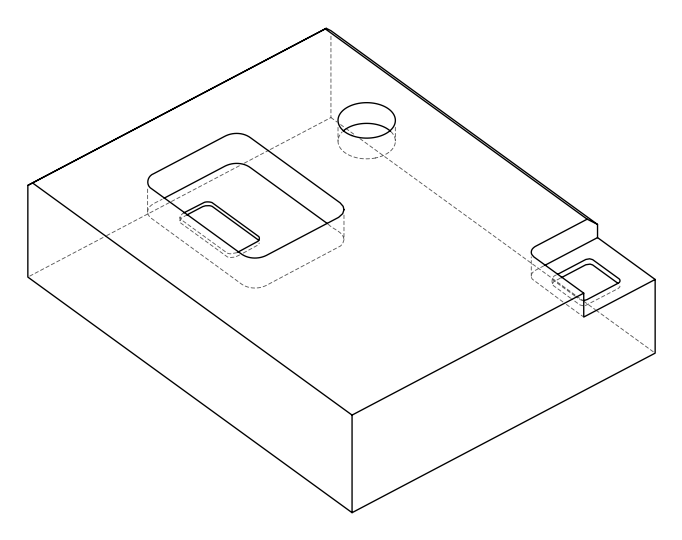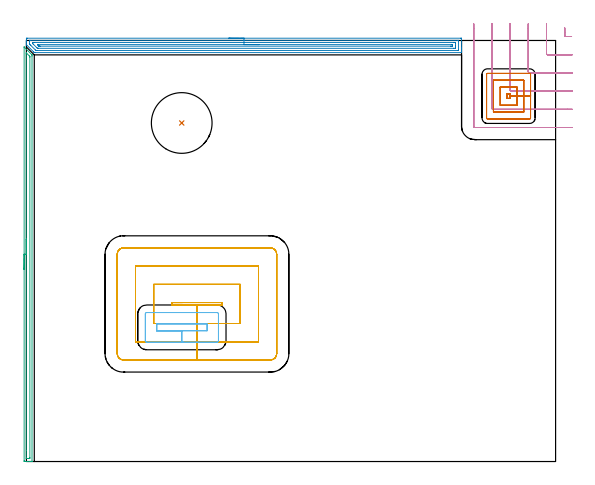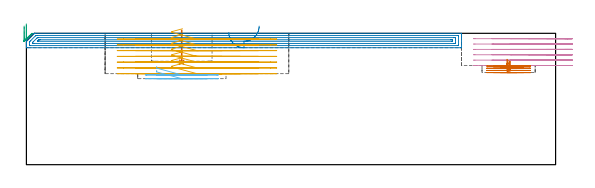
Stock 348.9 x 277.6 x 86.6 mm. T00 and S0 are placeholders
(PLAN: 7 operations, 4 tool changes, 36.6 min)
(1 INDEXABLE_INSERT_DRILL_BLIND_HOLE_FROM_SOLID | STEP1POCKET | NXT0302_035 | 0.09 min | 23403 mm3)
(2 AREA_MILL | FG_CHAMFER_SURFACE | UGT0205_001 | 9.33 min | 13206 mm3)
(3 AREA_MILL_1 | FG_CHAMFER_SURFACE_1 | UGT0205_001 | 4.52 min | 3653 mm3)
(4 MILL_CORNER_NOTCH_RECTANGULAR | CORNER_NOTCH_RECTANGULAR | UGT0201_008 | Follow Part, ap 4, ae 75% | 6.05 min | 85364 mm3)
(5 MILL_RECTANGULAR_POCKET | POCKET_RECTANGULAR_STRAIGHT | UGT0201_008 | Follow Part, ap 4, ae 75% | 13.16 min | 285958 mm3)
(6 MILL_RECTANGULAR_POCKET_1 | POCKET_RECTANGULAR_STRAIGHT_1 | NXT0201_013 | Follow Part, ap 2.5, ae 75% | 1.05 min | 5567 mm3)
(7 MILL_RECTANGULAR_POCKET_2 | POCKET_RECTANGULAR_STRAIGHT_2 | UGT0201_014 | Follow Part, ap 1.5, ae 75% | 2.44 min | 5867 mm3)
(TOOL NXT0302_035 | Index. Insert Drill 40mm [880-D4000L40-05] | D40 PA176 FL200 Z2)
(TOOL UGT0205_001 | Chamfer Mill 20 x 3 x 45 deg. | D20 FL50 Z2)
(TOOL UGT0201_008 | End Mill 16 mm | D16 FL32 Z4)
(TOOL NXT0201_013 | ENDMILL 10mm | D10 FL30 Z4)
(TOOL UGT0201_014 | End mill 6 mm | D6 FL24 Z4)
(OP 1 INDEXABLE_INSERT_DRILL_BLIND_HOLE_FROM_SOLID)
G17 G21 G94 G90
T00 M6
G54
G17 G0 G90 X102.4 Y223.2 S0 M3
G43 Z96.6 H1
G94 G81 G98 Z67.5 F250. R88.6
G80
M5
M2
(OP 2 AREA_MILL)
G17 G21 G94 G90
T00 M6
G54
G17 G0 G90 X133.45 Y279.1 S1061 M3
G43 Z96.6 H0
Z87.1
G94 G1 X133.488 Z86.228 F250.
X133.602 Z85.364
X133.791 Z84.512
X134.053 Z83.68
X134.387 Z82.874
X134.79 Z82.1
X135.258 Z81.364
X135.79 Z80.672
X136.379 Z80.029
X137.022 Z79.44
X137.714 Z78.908
X138.45 Z78.44
X139.224 Z78.037
X140.03 Z77.703
X140.862 Z77.441
X141.714 Z77.252
X142.578 Z77.138
X143.45 Z77.1
X286.29
X286.81 Y279.095 Z77.103
X286.89 Y279.092 Z77.106
X286.9 Y279.006 Z77.191
Y272.599 Z83.595
Y272.043 Z84.154
Y271.723 Z84.473
Y271.167 Z85.029
Y270.847 Z85.348
Y270.206 Z85.993
Y269.871 Z86.328
X286.897 Y269.734 Z86.459
X286.89 Y269.602 Z86.589
X286.737 Y269.6 Z86.6
X5.966
X5.198 Y269.605 Z86.591
X5.162 Y269.637 Z86.559
X4.828 Y269.971 Z86.227
X0.163 Y274.637 Z81.562
X0.017 Y274.788 Z81.411
X0.01 Y274.799 Z81.4
X0. Y275.108 Z81.091
Y275.461 Z80.738
Y276.101 Z80.093
Y277.297 Z78.899
Y277.853 Z78.341
Y278.451 Z77.744
X0.004 Y278.729 Z77.466
X0.01 Y279.092 Z77.104
X0.235 Y279.096 Z77.101
X0.61 Y279.1 Z77.1
X143.45
Y277.686 Z78.514
X284.505 Y277.685 Z78.515
X284.677 Y277.684 Z78.516
X284.852 Y277.68 Z78.52
X284.888 Y277.679 Z78.521
X284.893 Y277.655 Z78.545
X284.896 Y277.627 Z78.574
X284.899 Y277.466 Z78.734
X284.9 Y271.206 Z84.994
X284.898 Y271.103 Z85.097
X284.894 Y271.034 Z85.166
X284.89 Y271.02 Z85.18
X284.887 Y271.018 Z85.182
X284.866 Y271.016 Z85.184
X284.505 Y271.014 Z85.186
X284.334
X6.859 Y271.015 Z85.185
X6.688
X6.328 Y271.019 Z85.181
X6.242 Y271.021 Z85.179
X6.121 Y271.136 Z85.064
X5.966 Y271.285 Z84.915
X2.9 Y274.35 Z81.85
X2.395 Y274.856 Z81.344
X2.032 Y275.226 Z80.974
X2.01 Y275.252 Z80.948
X2.006 Y275.275 Z80.925
X2.002 Y275.323 Z80.877
X2.001 Y275.419 Z80.781
X2. Y275.613 Z80.587
Y277.365 Z78.835
Y277.494 Z78.706
X2.002 Y277.597 Z78.603
X2.006 Y277.666 Z78.534
X2.01 Y277.68 Z78.52
X2.013 Y277.682 Z78.518
X2.034 Y277.684 Z78.516
X2.395 Y277.686 Z78.514
X2.566
X143.45
Y276.272 Z79.928
X281.827 Y276.271 Z79.929
X282.548 Y276.27 Z79.93
X282.719 Y276.268 Z79.932
X282.883 Y276.265 Z79.935
X282.891 Y276.101 Z80.099
X282.898 Y275.927 Z80.273
X282.9 Y274.35 Z81.85
Y273.474 Z82.726
X282.899 Y273.298 Z82.902
X282.89 Y272.599 Z83.601
X282.886 Y272.435 Z83.765
X281.827 Y272.429 Z83.771
X7.924
X7.752 Y272.431 Z83.769
X7.579 Y272.435 Z83.765
X7.266 Y272.445 Z83.755
X7.106 Y272.599 Z83.601
X6.859 Y272.841 Z83.359
X4.474 Y275.226 Z80.974
X4.181 Y275.522 Z80.678
X4.041 Y275.67 Z80.53
X4.01 Y275.714 Z80.486
X4.006 Y275.806 Z80.394
X4.005 Y275.924 Z80.276
X4.008 Y276.101 Z80.099
X4.014 Y276.265 Z79.935
X5.073 Y276.271 Z79.929
X143.45 Y276.272 Z79.928
Y274.857 Z81.343
X280.417
X280.766 Y274.855 Z81.345
X280.827 Y274.854 Z81.346
X280.884 Y274.851 Z81.349
X280.89 Y274.767 Z81.433
X280.9 Y274.384 Z81.816
Y274.35 Z81.85
X280.896 Y273.929 Z82.271
X280.893 Y273.877 Z82.323
X280.891 Y273.855 Z82.345
X280.867 Y273.85 Z82.35
X280.731 Y273.846 Z82.354
X280.557 Y273.844 Z82.356
X280.041 Y273.843 Z82.357
X279.666
X9.161
X8.644 Y273.844 Z82.356
X8.472 Y273.846 Z82.354
X8.336 Y273.85 Z82.35
X8.303 Y273.858 Z82.342
X8.275 Y273.881 Z82.319
X8.22 Y273.933 Z82.267
X7.799 Y274.35 Z81.85
X7.752 Y274.397 Z81.803
X7.396 Y274.759 Z81.441
X7.314 Y274.846 Z81.354
X7.312 Y274.852 Z81.348
X7.318 Y274.854 Z81.346
X7.346 Y274.856 Z81.344
X7.408 Y274.857 Z81.343
X7.752
X143.45
X144.322 Z81.381
X145.186 Z81.495
X146.038 Z81.683
X146.87 Z81.946
X147.676 Z82.28
X148.45 Z82.682
X149.186 Z83.151
X149.878 Z83.682
X150.521 Z84.272
X151.11 Z84.915
X151.642 Z85.607
X152.11 Z86.343
X152.513 Z87.117
X152.847 Z87.923
X153.109 Z88.755
X153.298 Z89.606
X153.412 Z90.471
X153.45 Z91.343
G0 Z96.6
M5
M2
(OP 3 AREA_MILL_1)
G17 G21 G94 G90
T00 M6
G54
G17 G0 G90 X-1.5 Y126.65 S1061 M3
G43 Z96.6 H0
Z91.4
G94 G1 Y126.688 Z90.528 F250.
Y126.802 Z89.664
Y126.991 Z88.812
Y127.253 Z87.98
Y127.587 Z87.174
Y127.99 Z86.4
Y128.459 Z85.664
Y128.99 Z84.972
Y129.579 Z84.329
Y130.222 Z83.74
Y130.914 Z83.209
Y131.65 Z82.74
Y132.424 Z82.337
Y133.23 Z82.003
Y134.062 Z81.741
Y134.914 Z81.552
Y135.779 Z81.438
Y136.65 Z81.4
X-1.499 Y273.294 Z81.399
X-1.498 Y273.295 Z81.401
X-1.494 Y273.294 Z81.405
X3.562 Y268.239 Z86.46
X3.702 Y268.1 Z86.597
Y268.099
X3.7 Y267.347 Z86.6
Y0.155
X3.698 Y0.01 Z86.588
X3.561 Y0.002 Z86.454
X3.419 Y0. Z86.318
X3.027 Z85.926
X2.417 Z85.312
X0.356 Z83.253
X-0.217 Z82.678
X-0.809 Z82.087
X-1.095 Y0.001 Z81.8
X-1.321 Y0.004 Z81.575
X-1.491 Y0.01 Z81.405
X-1.496 Y0.194 Z81.401
X-1.499 Y0.601
X-1.5 Y136.65 Z81.4
X-0.086 Z82.814
X-0.085 Y268.997 Z82.815
X-0.084 Y269.131 Z82.816
X-0.08 Y269.37 Z82.82
X-0.079 Y269.413 Z82.821
X-0.049 Y269.389 Z82.851
X-0.006 Y269.351 Z82.894
X0.219 Y269.131 Z83.119
X2.002 Y267.347 Z84.902
X2.159 Y267.183 Z85.059
X2.279 Y267.057 Z85.179
X2.28 Y266.967 Z85.18
X2.285 Y266.589 Z85.185
Y2.52
X2.284 Y2.385 Z85.184
X2.279 Y2.016 Z85.179
X1.914 Y2.005 Z84.814
X1.539 Y2.002 Z84.439
X1.04 Y2. Z83.94
X-0.013 Y2.002 Z82.887
X-0.04 Y2.004 Z82.86
X-0.068 Y2.01 Z82.832
X-0.079 Y2.015 Z82.821
X-0.08 Y2.036 Z82.82
X-0.085 Y2.251 Z82.815
X-0.086 Y7.316 Z82.814
Y136.65
Y137.522 Z82.852
Y138.387 Z82.966
Y139.238 Z83.155
Y140.07 Z83.417
Y140.876 Z83.751
Y141.65 Z84.154
Y142.386 Z84.623
Y143.078 Z85.154
Y143.721 Z85.743
Y144.311 Z86.386
Y144.842 Z87.078
Y145.31 Z87.814
Y145.713 Z88.588
Y146.047 Z89.394
Y146.309 Z90.226
Y146.498 Z91.078
Y146.612 Z91.943
Y146.65 Z92.814
G0 Z96.6
M5
M2
(OP 4 MILL_CORNER_NOTCH_RECTANGULAR)
G17 G21 G94 G90
T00 M6
G54
G17 G0 G90 X354.9 Y285.891 S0 M3
G43 Z96.6 H0
Z83.067
G94 G1 Y282.891 F250.
Y280.995
G3 X355.695 Y280.2 R0.8
G1 X356.466
X359.466
G0 Z96.6
X342.9 Y288.6
Z83.067
G1 Y285.6
Y268.995 F500.
G3 X343.695 Y268.2 R0.8
G1 X356.9
X359.9 F250.
G0 Z96.6
X330.9 Y288.6
Z83.067
G1 Y285.6
Y256.996 F500.
G3 X331.696 Y256.2 R0.8
G1 X356.9
X359.9 F250.
G0 Z96.6
X318.9 Y288.6
Z83.067
G1 Y285.6
Y244.996 F500.
G3 X319.696 Y244.2 R0.8
G1 X356.9
X359.9 F250.
G0 Z96.6
X306.9 Y288.6
Z83.067
G1 Y285.6
Y232.996 F500.
G3 X307.696 Y232.2 R0.8
G1 X356.9
X359.9 F250.
G0 Z96.6
X294.9 Y288.6
Z83.067
G1 Y285.6
Y220.996 F500.
G3 X295.696 Y220.2 R0.8
G1 X356.9
X359.9 F250.
G0 Z96.6
X354.9 Y285.891
Z79.533
G1 Y282.891
Y280.995
G3 X355.695 Y280.2 R0.8
G1 X356.466
X359.466
G0 Z96.6
X342.9 Y288.6
Z79.533
G1 Y285.6
Y268.995 F500.
G3 X343.695 Y268.2 R0.8
G1 X356.9
X359.9 F250.
G0 Z96.6
X330.9 Y288.6
Z79.533
G1 Y285.6
Y256.996 F500.
G3 X331.696 Y256.2 R0.8
G1 X356.9
X359.9 F250.
G0 Z96.6
X318.9 Y288.6
Z79.533
G1 Y285.6
Y244.996 F500.
G3 X319.696 Y244.2 R0.8
G1 X356.9
X359.9 F250.
G0 Z96.6
X306.9 Y288.6
Z79.533
G1 Y285.6
Y232.996 F500.
G3 X307.696 Y232.2 R0.8
G1 X356.9
X359.9 F250.
G0 Z96.6
X294.9 Y288.6
Z79.533
G1 Y285.6
Y220.996 F500.
G3 X295.696 Y220.2 R0.8
G1 X356.9
X359.9 F250.
G0 Z96.6
X354.9 Y285.891
Z76.
G1 Y282.891
Y280.995
G3 X355.695 Y280.2 R0.8
G1 X356.466
X359.466
G0 Z96.6
X342.9 Y288.6
Z76.
G1 Y285.6
Y268.995 F500.
G3 X343.695 Y268.2 R0.8
G1 X356.9
X359.9 F250.
G0 Z96.6
X330.9 Y288.6
Z76.
G1 Y285.6
Y256.996 F500.
G3 X331.696 Y256.2 R0.8
G1 X356.9
X359.9 F250.
G0 Z96.6
X318.9 Y288.6
Z76.
G1 Y285.6
Y244.996 F500.
G3 X319.696 Y244.2 R0.8
G1 X356.9
X359.9 F250.
G0 Z96.6
X306.9 Y288.6
Z76.
G1 Y285.6
Y232.996 F500.
G3 X307.696 Y232.2 R0.8
G1 X356.9
X359.9 F250.
G0 Z96.6
X294.9 Y288.6
Z76.
G1 Y285.6
Y220.996 F500.
G3 X295.696 Y220.2 R0.8
G1 X356.9
X359.9 F250.
G0 Z96.6
X354.9 Y285.891
Z72.467
G1 Y282.891
Y280.995
G3 X355.695 Y280.2 R0.8
G1 X356.466
X359.466
G0 Z96.6
X342.9 Y288.6
Z72.467
G1 Y285.6
Y268.995 F500.
G3 X343.695 Y268.2 R0.8
G1 X356.9
X359.9 F250.
G0 Z96.6
X330.9 Y288.6
Z72.467
G1 Y285.6
Y256.996 F500.
G3 X331.696 Y256.2 R0.8
G1 X356.9
X359.9 F250.
G0 Z96.6
X318.9 Y288.6
Z72.467
G1 Y285.6
Y244.996 F500.
G3 X319.696 Y244.2 R0.8
G1 X356.9
X359.9 F250.
G0 Z96.6
X306.9 Y288.6
Z72.467
G1 Y285.6
Y232.996 F500.
G3 X307.696 Y232.2 R0.8
G1 X356.9
X359.9 F250.
G0 Z96.6
X294.9 Y288.6
Z72.467
G1 Y285.6
Y220.996 F500.
G3 X295.696 Y220.2 R0.8
G1 X356.9
X359.9 F250.
G0 Z96.6
X354.9 Y285.891
Z68.933
G1 Y282.891
Y280.995
G3 X355.695 Y280.2 R0.8
G1 X356.466
X359.466
G0 Z96.6
X342.9 Y288.6
Z68.933
G1 Y285.6
Y268.995 F500.
G3 X343.695 Y268.2 R0.8
G1 X356.9
X359.9 F250.
G0 Z96.6
X330.9 Y288.6
Z68.933
G1 Y285.6
Y256.996 F500.
G3 X331.696 Y256.2 R0.8
G1 X356.9
X359.9 F250.
G0 Z96.6
X318.9 Y288.6
Z68.933
G1 Y285.6
Y244.996 F500.
G3 X319.696 Y244.2 R0.8
G1 X356.9
X359.9 F250.
G0 Z96.6
X306.9 Y288.6
Z68.933
G1 Y285.6
Y232.996 F500.
G3 X307.696 Y232.2 R0.8
G1 X356.9
X359.9 F250.
G0 Z96.6
X294.9 Y288.6
Z68.933
G1 Y285.6
Y220.996 F500.
G3 X295.696 Y220.2 R0.8
G1 X356.9
X359.9 F250.
G0 Z96.6
X354.9 Y285.891
Z65.4
G1 Y282.891
Y280.995
G3 X355.695 Y280.2 R0.8
G1 X356.466
X359.466
G0 Z96.6
X342.9 Y288.6
Z65.4
G1 Y285.6
Y268.995 F500.
G3 X343.695 Y268.2 R0.8
G1 X356.9
X359.9 F250.
G0 Z96.6
X330.9 Y288.6
Z65.4
G1 Y285.6
Y256.996 F500.
G3 X331.696 Y256.2 R0.8
G1 X356.9
X359.9 F250.
G0 Z96.6
X318.9 Y288.6
Z65.4
G1 Y285.6
Y244.996 F500.
G3 X319.696 Y244.2 R0.8
G1 X356.9
X359.9 F250.
G0 Z96.6
X306.9 Y288.6
Z65.4
G1 Y285.6
Y232.996 F500.
G3 X307.696 Y232.2 R0.8
G1 X356.9
X359.9 F250.
G0 Z96.6
X294.9 Y288.6
Z65.4
G1 Y285.6
Y220.996 F500.
G3 X295.696 Y220.2 R0.8
G1 X356.9
X359.9 F250.
G0 Z96.6
M5
M2
(OP 5 MILL_RECTANGULAR_POCKET)
G17 G21 G94 G90
T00 M6
G54
G17 G0 G90 X102.928 Y104.8 S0 M3
G43 Z96.6 H0
Z89.6
G94 G1 X95.9 Z87.717 F250.
Y103. Z87.234
X112.45 Z82.8
X129. F500.
Y104.8
X95.9
Y103.
X112.45
Y91.
X141.
Y116.8
X83.9
Y91.
X112.45
Y79.
X153.
Y128.8
X71.9
Y79.
X112.45
Y67.
X160.9
G3 X165. Y71.1 R4.1
G1 Y136.7
G3 X160.9 Y140.8 R4.1
G1 X64.
G3 X59.9 Y136.7 R4.1
G1 Y71.1
G3 X64. Y67. R4.1
G1 X112.45
X113.45
G0 X102.928 Y104.8 Z85.8
G1 X95.9 Z83.917 F250.
Y103. Z83.434
X112.45 Z79.
X129. F500.
Y104.8
X95.9
Y103.
X112.45
Y91.
X141.
Y116.8
X83.9
Y91.
X112.45
Y79.
X153.
Y128.8
X71.9
Y79.
X112.45
Y67.
X160.9
G3 X165. Y71.1 R4.1
G1 Y136.7
G3 X160.9 Y140.8 R4.1
G1 X64.
G3 X59.9 Y136.7 R4.1
G1 Y71.1
G3 X64. Y67. R4.1
G1 X112.45
X113.45
G0 X102.928 Y104.8 Z82.
G1 X95.9 Z80.117 F250.
Y103. Z79.635
X112.45 Z75.2
X129. F500.
Y104.8
X95.9
Y103.
X112.45
Y91.
X141.
Y116.8
X83.9
Y91.
X112.45
Y79.
X153.
Y128.8
X71.9
Y79.
X112.45
Y67.
X160.9
G3 X165. Y71.1 R4.1
G1 Y136.7
G3 X160.9 Y140.8 R4.1
G1 X64.
G3 X59.9 Y136.7 R4.1
G1 Y71.1
G3 X64. Y67. R4.1
G1 X112.45
X113.45
G0 X102.928 Y104.8 Z78.2
G1 X95.9 Z76.317 F250.
Y103. Z75.835
X112.45 Z71.4
X129. F500.
Y104.8
X95.9
Y103.
X112.45
Y91.
X141.
Y116.8
X83.9
Y91.
X112.45
Y79.
X153.
Y128.8
X71.9
Y79.
X112.45
Y67.
X160.9
G3 X165. Y71.1 R4.1
G1 Y136.7
G3 X160.9 Y140.8 R4.1
G1 X64.
G3 X59.9 Y136.7 R4.1
G1 Y71.1
G3 X64. Y67. R4.1
G1 X112.45
X113.45
G0 X102.928 Y104.8 Z74.4
G1 X95.9 Z72.517 F250.
Y103. Z72.035
X112.45 Z67.6
X129. F500.
Y104.8
X95.9
Y103.
X112.45
Y91.
X141.
Y116.8
X83.9
Y91.
X112.45
Y79.
X153.
Y128.8
X71.9
Y79.
X112.45
Y67.
X160.9
G3 X165. Y71.1 R4.1
G1 Y136.7
G3 X160.9 Y140.8 R4.1
G1 X64.
G3 X59.9 Y136.7 R4.1
G1 Y71.1
G3 X64. Y67. R4.1
G1 X112.45
X113.45
G0 X102.928 Y104.8 Z70.6
G1 X95.9 Z68.717 F250.
Y103. Z68.235
X112.45 Z63.8
X129. F500.
Y104.8
X95.9
Y103.
X112.45
Y91.
X141.
Y116.8
X83.9
Y91.
X112.45
Y79.
X153.
Y128.8
X71.9
Y79.
X112.45
Y67.
X160.9
G3 X165. Y71.1 R4.1
G1 Y136.7
G3 X160.9 Y140.8 R4.1
G1 X64.
G3 X59.9 Y136.7 R4.1
G1 Y71.1
G3 X64. Y67. R4.1
G1 X112.45
X113.45
G0 X102.928 Y104.8 Z66.8
G1 X95.9 Z64.917 F250.
Y103. Z64.435
X112.45 Z60.
X129. F500.
Y104.8
X95.9
Y103.
X112.45
Y91.
X141.
Y116.8
X83.9
Y91.
X112.45
Y79.
X153.
Y128.8
X71.9
Y79.
X112.45
Y67.
X160.9
G3 X165. Y71.1 R4.1
G1 Y136.7
G3 X160.9 Y140.8 R4.1
G1 X64.
G3 X59.9 Y136.7 R4.1
G1 Y71.1
G3 X64. Y67. R4.1
G1 X112.45
X113.45
G0 Z96.6
M5
M2
(OP 6 MILL_RECTANGULAR_POCKET_1)
G17 G21 G94 G90
T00 M6
G54
G17 G0 G90 X85.9 Y90.095 S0 M3
G43 Z96.6 H0
Z64.683
G94 G1 Y86.2 Z63.64 F250.
X102.5 Z59.192
X119.1 F500.
Y90.7
X85.9
Y86.2
X102.5
Y78.7
X125.7
G3 X126.6 Y79.6 R0.9
G1 Y97.3
G3 X125.7 Y98.2 R0.9
G1 X79.3
G3 X78.4 Y97.3 R0.9
G1 Y79.6
G3 X79.3 Y78.7 R0.9
G1 X102.5
X103.5
G0 X85.9 Y90.095 Z62.192
G1 Y86.2 Z61.148 F250.
X102.5 Z56.7
X119.1 F500.
Y90.7
X85.9
Y86.2
X102.5
Y78.7
X125.7
G3 X126.6 Y79.6 R0.9
G1 Y97.3
G3 X125.7 Y98.2 R0.9
G1 X79.3
G3 X78.4 Y97.3 R0.9
G1 Y79.6
G3 X79.3 Y78.7 R0.9
G1 X102.5
X103.5
G0 Z96.6
M5
M2
(OP 7 MILL_RECTANGULAR_POCKET_2)
G17 G21 G94 G90
T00 M6
G54
G17 G0 G90 X316.966 Y242.4 S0 M3
G43 Z96.6 H0
Z69.456
G94 G1 X316.9 Z69.438 F250.
Y239.4 Z68.634
X318.9 Z68.098
Y242.4 Z67.294
X316.9 Z66.758
Y239.4 Z65.954
X318.9 Z65.419
Y240.9 Z65.017
Y242.4 F500.
X316.9
Y239.4
X318.9
Y240.9
X323.4
Y246.9
X312.4
Y234.9
X323.4
Y240.9
X327.9
Y251.4
X307.9
Y230.4
X327.9
Y240.9
X332.4
Y255.3
G3 X331.8 Y255.9 R0.6
G1 X304.
G3 X303.4 Y255.3 R0.6
G1 Y226.5
G3 X304. Y225.9 R0.6
G1 X331.8
G3 X332.4 Y226.5 R0.6
G1 Y240.9
Y241.9
G0 X316.966 Y242.4 Z68.017
G1 X316.9 Z67.999 F250.
Y239.4 Z67.195
X318.9 Z66.659
Y242.4 Z65.855
X316.9 Z65.319
Y239.4 Z64.516
X318.9 Z63.98
Y240.9 Z63.578
Y242.4 F500.
X316.9
Y239.4
X318.9
Y240.9
X323.4
Y246.9
X312.4
Y234.9
X323.4
Y240.9
X327.9
Y251.4
X307.9
Y230.4
X327.9
Y240.9
X332.4
Y255.3
G3 X331.8 Y255.9 R0.6
G1 X304.
G3 X303.4 Y255.3 R0.6
G1 Y226.5
G3 X304. Y225.9 R0.6
G1 X331.8
G3 X332.4 Y226.5 R0.6
G1 Y240.9
Y241.9
G0 X316.966 Y242.4 Z66.578
G1 X316.9 Z66.56 F250.
Y239.4 Z65.756
X318.9 Z65.22
Y242.4 Z64.416
X316.9 Z63.881
Y239.4 Z63.077
X318.9 Z62.541
Y240.9 Z62.139
Y242.4 F500.
X316.9
Y239.4
X318.9
Y240.9
X323.4
Y246.9
X312.4
Y234.9
X323.4
Y240.9
X327.9
Y251.4
X307.9
Y230.4
X327.9
Y240.9
X332.4
Y255.3
G3 X331.8 Y255.9 R0.6
G1 X304.
G3 X303.4 Y255.3 R0.6
G1 Y226.5
G3 X304. Y225.9 R0.6
G1 X331.8
G3 X332.4 Y226.5 R0.6
G1 Y240.9
Y241.9
G0 X316.966 Y242.4 Z65.139
G1 X316.9 Z65.121 F250.
Y239.4 Z64.317
X318.9 Z63.781
Y242.4 Z62.978
X316.9 Z62.442
Y239.4 Z61.638
X318.9 Z61.102
Y240.9 Z60.7
Y242.4 F500.
X316.9
Y239.4
X318.9
Y240.9
X323.4
Y246.9
X312.4
Y234.9
X323.4
Y240.9
X327.9
Y251.4
X307.9
Y230.4
X327.9
Y240.9
X332.4
Y255.3
G3 X331.8 Y255.9 R0.6
G1 X304.
G3 X303.4 Y255.3 R0.6
G1 Y226.5
G3 X304. Y225.9 R0.6
G1 X331.8
G3 X332.4 Y226.5 R0.6
G1 Y240.9
Y241.9
G0 Z96.6
M5
M2
